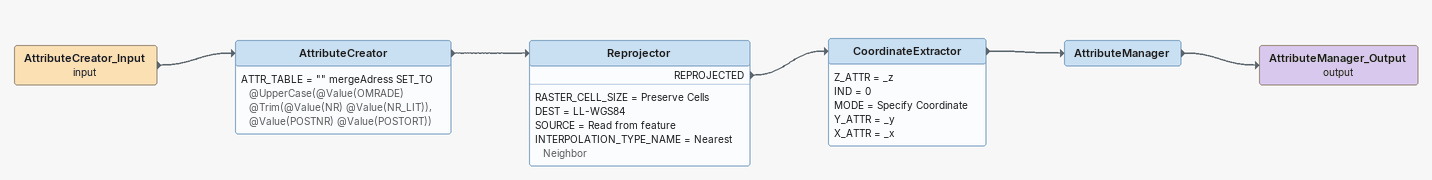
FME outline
AttributeCreator_Input (input)
    -> AttributeCreator
AttributeCreator
    ATTR_TABLE = "" mergeAdress SET_TO @UpperCase(@Value(OMRADE) @Trim(@Value(NR) @Value(NR_LIT)), @Value(POSTNR) @Value(POSTORT))
    -> Reprojector
Reprojector
    RASTER_CELL_SIZE = Preserve Cells
    DEST = LL-WGS84
    SOURCE = Read from feature
    INTERPOLATION_TYPE_NAME = Nearest Neighbor
    REPROJECTED -> CoordinateExtractor
CoordinateExtractor
    Z_ATTR = _z
    IND = 0
    MODE = Specify Coordinate
    Y_ATTR = _y
    X_ATTR = _x
    -> AttributeManager
AttributeManager
    -> AttributeManager_Output (output)
AttributeManager_Output (output)
